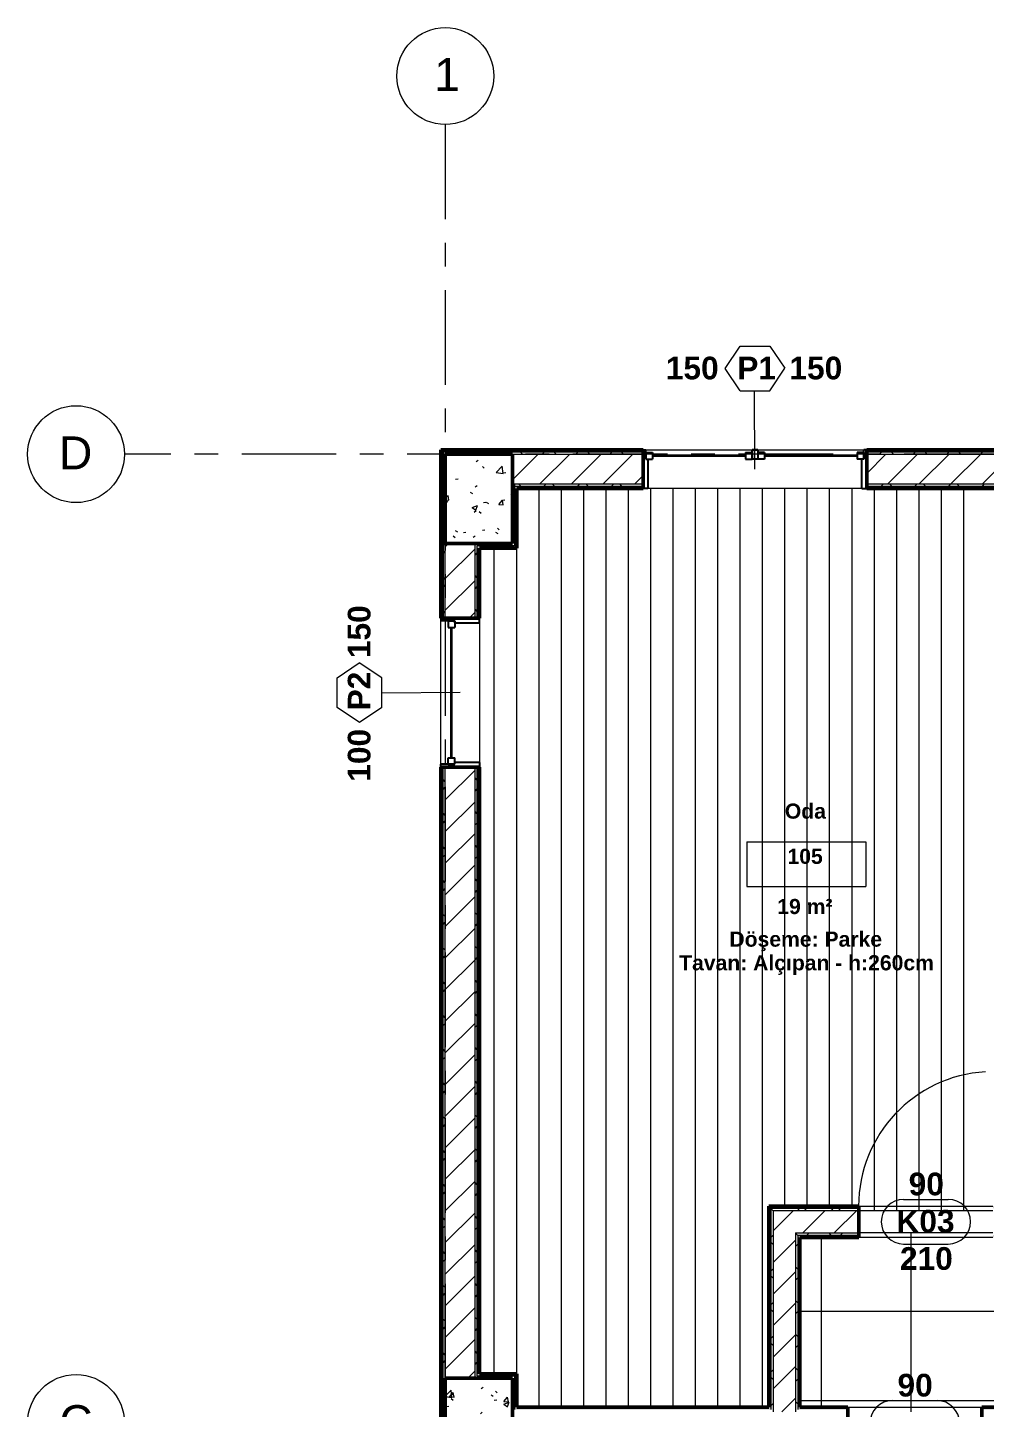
# Model space of a CAD drawing. Header units: centimetres. Extents: x -1798 to 30, y -905 to 1164.
# Drawn here: x -1798 to -1156, y 238 to 1164 of the extents above; entities that cross this region are included whole.
import ezdxf

# ---------------------------------------------------------------- set-up
doc = ezdxf.new("R2010")
doc.units = ezdxf.units.CM
doc.linetypes.add('Grid Line', pattern=[2.2225, 1.27, -0.3175, 0.3175, -0.3175])
for name, color, linetype, lineweight in [('A-AREA-IDEN', 2, 'Continuous', 9), ('A-DOOR', 31, 'Continuous', 18), ('A-DOOR-IDEN', 31, 'Continuous', 18), ('A-FLOR', 192, 'Continuous', 18), ('A-FLOR-PATT', 8, 'Continuous', 18), ('A-GLAZ', 151, 'Continuous', 18), ('A-GLAZ-IDEN', 152, 'Continuous', 18), ('A-WALL', 113, 'Continuous', 18), ('A-WALL-PATT', 111, 'Continuous', 50), ('S-COLS', 52, 'Continuous', 18), ('S-GRID', 1, 'Continuous', 9), ('S-GRID-IDEN', 1, 'Continuous', 9)]:
    doc.layers.add(name, color=color, linetype=linetype, lineweight=lineweight)
doc.styles.add('Arial', font='arial.ttf', dxfattribs={"height": 22.129491})
doc.styles.add('Arial_B', font='arialbd.ttf', dxfattribs={"height": 10.147562})
doc.styles.add('Arial_B_1', font='arialbd.ttf', dxfattribs={"height": 15.221343})
pattern_1 = [(50, (0, 0), (36.4365, -3.1877), [3.81, -41.91]), (355, (0, 0), (-7.04845, 38.2117), [3.048, -33.528]), (100.451, (3.036, -0.266), (29.3886, 35.02294), [3.238, -35.618]), (46.184, (0, 10.16), (54.216, -8.4084), [5.715, -62.865]), (96.636, (4.52, 9.46), (47.4805, 49.4854), [4.857, -53.427]), (351.184, (0, 10.16), (47.481, 49.4846), [4.572, -50.292]), (21, (5.08, 7.62), (30.32265, -20.4528), [3.81, -41.91]), (326, (5.08, 7.62), (12.3607, 36.8379), [3.048, -33.528]), (71.451, (7.607, 5.916), (42.6833, 16.3839), [3.238, -35.618]), (37.5, (0, 0), (0.61807, 16.91082), [1.676, -31.445, 1.676, -32.36, -33.655]), (37.5, (0, 0), (0.61807, 16.91082), [-67.158, 1.676, -31.979]), (7.5, (0, 0), (13.36414, 20.03578), [1.676, -17.729, 1.676, -30.683, -12.827]), (7.5, (0, 0), (13.36414, 20.03578), [-51.765, 1.676, -11.151]), (327.5, (-11.328, 0), (27.11816, -1.14606), [1.676, -11.024, 1.676, -37.948, -52.578]), (327.5, (-11.328, 0), (27.11816, -1.14606), [-52.324, 1.676, -50.902]), (317.5, (-16.408, 0), (29.6258, 5.08507), [1.676, -14.834, 1.676, -24.638, -37.338]), (317.5, (-16.408, 0), (29.6258, 5.08507), [-42.824, 1.676, -35.662])]

msp = doc.modelspace()

# ---------------------------------------------------------------- hatches: boundary and pattern name
at = {"layer": 'A-GLAZ', "ltscale": 50}
h = msp.add_hatch(dxfattribs=at)
h.set_pattern_fill('FP_5', color=256, angle=180, style=0, pattern_type=2)
h.set_pattern_definition([(45, (-0.0004, 4e-05), (-35.3553, 35.3553), []), (135, (-0.0004, 4e-05), (-35.3553, -35.3553), [])])
h.paths.add_polyline_path([(-1308.25, 874.48), (-1308.25, 880.83), (-1312.06, 880.83), (-1312.06, 874.48)], flags=0)
at = {"layer": 'A-WALL-PATT', "lineweight": 5, "ltscale": 50}
for points in [[(-1520.9, 817.83), (-1519.4, 817.83), (-1519.4, 880.83), (-1520.9, 880.83), (-1520.9, 854.78)], [(-1472.9, 879.33), (-1472.9, 880.83), (-1519.4, 880.83), (-1519.4, 879.33), (-1517.9, 879.33)], [(-1299.4, 238.33), (-1299.4, 371.83), (-1300.9, 371.83), (-1300.9, 238.33)], [(-1519.4, 197.83), (-1519.4, 257.83), (-1520.9, 257.83), (-1520.9, 197.83)]]:
    msp.add_hatch(color=256, dxfattribs=at).paths.add_polyline_path(points, flags=0)
at = {"layer": 'A-WALL-PATT', "lineweight": 18, "ltscale": 50}
h = msp.add_hatch(color=256, dxfattribs=at)
h.paths.add_polyline_path([(-950.9, 879.33), (-947.9, 879.33), (-947.9, 880.83), (-967.9, 880.83), (-967.9, 879.33)], flags=0)
h.paths.add_polyline_path([(-1017.9, 879.33), (-1017.9, 880.83), (-1235.15, 880.83), (-1235.15, 879.33), (-1070.53, 879.33)], flags=0)
h.paths.add_polyline_path([(-1385.15, 879.33), (-1385.15, 880.83), (-1472.9, 880.83), (-1472.9, 879.33), (-1446.5, 879.33)], flags=0)
at = {"layer": 'A-WALL-PATT', "lineweight": 5, "ltscale": 50}
h = msp.add_hatch(color=256, dxfattribs=at)
h.paths.add_polyline_path([(-950.9, 854.83), (-950.9, 856.33), (-967.9, 856.33), (-967.9, 854.83)], flags=0)
h.paths.add_polyline_path([(-1022.4, 854.83), (-1017.9, 854.83), (-1017.9, 856.33), (-1123.9, 856.33), (-1123.9, 854.83), (-1027.48, 854.83)], flags=0)
h.paths.add_polyline_path([(-1143.4, 854.83), (-1141.9, 854.83), (-1141.9, 856.33), (-1235.15, 856.33), (-1235.15, 854.83), (-1195.85, 854.83)], flags=0)
h.paths.add_polyline_path([(-1385.15, 854.83), (-1385.15, 856.33), (-1471.4, 856.33), (-1471.4, 854.83), (-1446.5, 854.83)], flags=0)
at = {"layer": 'A-WALL-PATT', "lineweight": 18, "ltscale": 50}
for points in [[(-1469.9, 816.33), (-1469.9, 854.83), (-1471.4, 854.78), (-1471.4, 816.33)], [(-1469.9, 814.83), (-1469.9, 816.33), (-1496.4, 816.33), (-1496.4, 814.83), (-1494.9, 814.83)], [(-1279.9, 238.33), (-1279.9, 352.33), (-1281.4, 352.33), (-1281.4, 238.33)], [(-1472.9, 259.33), (-1471.4, 259.33), (-1471.4, 260.83), (-1496.4, 260.83), (-1496.4, 259.33)]]:
    msp.add_hatch(color=256, dxfattribs=at).paths.add_polyline_path(points, flags=0)
h = msp.add_hatch(color=256, dxfattribs=at)
h.paths.add_polyline_path([(-1519.4, 257.83), (-1519.4, 667.83), (-1520.9, 667.83), (-1520.9, 257.83)], flags=0)
h.paths.add_polyline_path([(-1520.9, 767.83), (-1519.4, 767.83), (-1519.4, 817.83), (-1520.9, 817.83), (-1520.9, 789.99)], flags=0)
at = {"layer": 'A-WALL-PATT', "lineweight": 5, "ltscale": 50}
h = msp.add_hatch(color=256, dxfattribs=at)
h.paths.add_polyline_path([(-1494.9, 260.83), (-1494.9, 667.83), (-1496.4, 667.83), (-1496.4, 260.83)], flags=0)
h.paths.add_polyline_path([(-1494.9, 767.83), (-1494.9, 814.83), (-1496.4, 814.83), (-1496.4, 767.83)], flags=0)
at = {"layer": 'A-WALL-PATT', "lineweight": 18, "ltscale": 50}
h = msp.add_hatch(color=256, dxfattribs=at)
h.paths.add_polyline_path([(-535.9, 371.83), (-535.9, 373.33), (-542.9, 373.33), (-542.9, 371.83)], flags=0)
h.paths.add_polyline_path([(-632.9, 371.83), (-632.9, 373.33), (-908.9, 373.33), (-908.9, 371.83), (-694.56, 371.83)], flags=0)
h.paths.add_polyline_path([(-926.9, 371.83), (-926.9, 373.33), (-935.4, 373.33), (-935.4, 371.83)], flags=0)
h.paths.add_polyline_path([(-1015.4, 371.83), (-1015.4, 373.33), (-1123.9, 373.33), (-1123.9, 371.83), (-1070.53, 371.83)], flags=0)
h.paths.add_polyline_path([(-1141.9, 371.83), (-1141.9, 373.33), (-1150.4, 373.33), (-1150.4, 371.83)], flags=0)
h.paths.add_polyline_path([(-1240.4, 371.83), (-1240.4, 373.33), (-1300.9, 373.33), (-1300.9, 371.83), (-1258.51, 371.83)], flags=0)
at = {"layer": 'A-WALL-PATT', "lineweight": 5, "ltscale": 50}
h = msp.add_hatch(color=256, dxfattribs=at)
h.paths.add_polyline_path([(-516.4, 352.33), (-516.4, 353.83), (-542.9, 353.83), (-542.9, 352.33), (-535.9, 352.33)], flags=0)
h.paths.add_polyline_path([(-632.9, 352.33), (-632.9, 353.83), (-935.4, 353.83), (-935.4, 352.33), (-694.56, 352.33)], flags=0)
h.paths.add_polyline_path([(-1015.4, 352.33), (-1015.4, 353.83), (-1150.4, 353.83), (-1150.4, 352.33), (-1070.53, 352.33)], flags=0)
h.paths.add_polyline_path([(-1258.51, 352.33), (-1240.4, 352.33), (-1240.4, 353.83), (-1281.4, 353.83), (-1281.4, 352.33), (-1279.9, 352.33)], flags=0)
at = {"layer": 'A-WALL-PATT', "lineweight": 18, "ltscale": 50}
h = msp.add_hatch(color=256, dxfattribs=at)
h.paths.add_polyline_path([(-1471.4, 196.33), (-1469.9, 196.33), (-1469.9, 218.83), (-1471.4, 218.83), (-1471.4, 197.83)], flags=0)
h.paths.add_polyline_path([(-1471.4, 236.83), (-1469.9, 236.83), (-1469.9, 260.83), (-1471.4, 260.83), (-1471.4, 239.24)], flags=0)
at = {"layer": 'A-WALL-PATT', "lineweight": 5, "ltscale": 50}
h = msp.add_hatch(color=256, dxfattribs=at)
h.paths.add_polyline_path([(-945.21, 236.83), (-943.4, 236.83), (-943.4, 238.33), (-1157.9, 238.33), (-1157.9, 236.83), (-1070.53, 236.83)], flags=0)
h.paths.add_polyline_path([(-1247.9, 236.83), (-1247.9, 238.33), (-1281.4, 238.33), (-1281.4, 236.83)], flags=0)
h.paths.add_polyline_path([(-1299.4, 236.83), (-1299.4, 238.33), (-1469.9, 238.33), (-1469.9, 236.83), (-1446.5, 236.83)], flags=0)
at = {"layer": 'S-COLS', "ltscale": 50}
h = msp.add_hatch(dxfattribs=at)
h.set_pattern_fill('FP_1', color=256, style=0, pattern_type=2)
h.set_pattern_definition(pattern_1)
h.paths.add_polyline_path([(-1472.9, 817.83), (-1472.9, 877.83), (-1517.9, 877.83), (-1517.9, 817.83)], flags=0)
h = msp.add_hatch(dxfattribs=at)
h.set_pattern_fill('FP_1', color=256, style=0, pattern_type=2)
h.set_pattern_definition(pattern_1)
h.paths.add_polyline_path([(-1472.9, 197.83), (-1472.9, 257.83), (-1517.9, 257.83), (-1517.9, 197.83)], flags=0)

# ---------------------------------------------------------------- linework, layer by layer
at = {"layer": 'A-AREA-IDEN', "ltscale": 50}
for p, q in [((-1315.68, 617.75), (-1315.68, 587.75)), ((-1315.68, 617.75), (-1235.68, 617.75)), ((-1235.68, 617.75), (-1235.68, 587.75)), ((-1315.68, 587.75), (-1235.68, 587.75))]:
    msp.add_line(p, q, dxfattribs=at)
at = {"layer": 'A-DOOR', "ltscale": 50}
msp.add_arc((-1150.4, 373.33), 90.17, 93.2424, 180, dxfattribs=at)
at = {"layer": 'A-DOOR-IDEN', "ltscale": 50}
for p, q in [((-1210.4, 377.83), (-1180.4, 377.83)), ((-1210.4, 347.83), (-1180.4, 347.83)), ((-1217.9, 242.83), (-1187.9, 242.83))]:
    msp.add_line(p, q, dxfattribs=at)
for centre, start, end in [((-1210.4, 362.83), 90, 270), ((-1180.4, 362.83), 270, 90), ((-1217.9, 227.83), 90, 270), ((-1187.9, 227.83), 270, 90)]:
    msp.add_arc(centre, 15, start, end, dxfattribs=at)
at = {"layer": 'A-FLOR', "ltscale": 50}
for p, q in [((-1240.4, 370.33), (-1150.4, 370.33)), ((-1150.4, 355.33), (-1240.4, 355.33))]:
    msp.add_line(p, q, dxfattribs=at)
at = {"layer": 'A-FLOR-PATT', "linetype": 'Continuous', "ltscale": 50}
for p, q in [((-1455, 238.33), (-1455, 854.78)), ((-1440, 238.33), (-1440, 854.78)), ((-1425, 238.33), (-1425, 854.79)), ((-1410, 238.33), (-1410, 854.79)), ((-1395, 238.33), (-1395, 854.79)), ((-1380, 238.33), (-1380, 854.79)), ((-1365, 238.33), (-1365, 854.8)), ((-1350, 238.33), (-1350, 854.8)), ((-1335, 238.33), (-1335, 854.8)), ((-1320, 238.33), (-1320, 854.8)), ((-1305, 238.33), (-1305, 854.8)), ((-1290, 373.33), (-1290, 854.81)), ((-1275, 373.33), (-1275, 854.81)), ((-1260, 373.33), (-1260, 854.81)), ((-1245, 373.33), (-1245, 854.81)), ((-1230, 370.33), (-1230, 854.82)), ((-1215, 370.33), (-1215, 854.82)), ((-1200, 370.33), (-1200, 854.82)), ((-1185, 370.33), (-1185, 854.82)), ((-1170, 370.33), (-1170, 854.83)), ((-1485, 260.83), (-1485, 814.83)), ((-1470, 260.83), (-1470, 814.83)), ((-1265.4, 238.33), (-1265.4, 352.33)), ((-1205.4, 235.33), (-1205.4, 355.33)), ((-1279.9, 302.83), (-290.9, 302.83)), ((-1279.9, 242.83), (-943.4, 242.83))]:
    msp.add_line(p, q, dxfattribs=at)
at = {"layer": 'A-GLAZ', "lineweight": 25, "ltscale": 50}
for p, q in [((-1385.15, 880.83), (-1383.25, 880.83)), ((-1383.25, 874.48), (-1383.25, 880.83)), ((-1312.06, 880.83), (-1312.06, 874.48)), ((-1308.25, 880.83), (-1312.06, 880.83)), ((-1312.06, 880.83), (-1308.25, 880.83)), ((-1312.06, 874.48), (-1312.06, 880.83)), ((-1308.25, 880.83), (-1308.25, 874.48)), ((-1308.25, 880.83), (-1308.25, 874.48)), ((-1237.06, 874.48), (-1237.06, 880.83)), ((-1235.15, 880.83), (-1237.06, 880.83)), ((-1383.25, 878.93), (-1383.25, 874.48)), ((-1383.25, 878.93), (-1378.8, 878.93)), ((-1383.25, 874.48), (-1378.8, 874.48)), ((-1381.98, 874.48), (-1381.98, 854.83)), ((-1378.8, 878.93), (-1378.8, 874.48)), ((-1316.5, 878.93), (-1316.5, 874.48)), ((-1316.5, 878.93), (-1312.06, 878.93)), ((-1316.5, 874.48), (-1312.06, 874.48)), ((-1312.06, 878.93), (-1312.06, 874.48)), ((-1308.25, 874.48), (-1312.06, 874.48)), ((-1308.25, 874.48), (-1312.06, 874.48)), ((-1308.25, 878.93), (-1308.25, 874.48)), ((-1303.8, 878.93), (-1308.25, 878.93)), ((-1303.8, 874.48), (-1308.25, 874.48)), ((-1303.8, 878.93), (-1303.8, 874.48)), ((-1241.5, 878.93), (-1241.5, 874.48)), ((-1237.06, 878.93), (-1241.5, 878.93)), ((-1237.06, 874.48), (-1241.5, 874.48)), ((-1238.33, 854.83), (-1238.33, 874.48)), ((-1237.06, 874.48), (-1238.33, 874.48)), ((-1237.06, 878.93), (-1237.06, 874.48)), ((-1381.98, 854.83), (-1385.15, 854.83)), ((-1238.33, 854.83), (-1235.15, 854.83)), ((-1520.9, 767.83), (-1520.9, 765.92)), ((-1511.46, 765.92), (-1520.9, 765.92)), ((-1515.9, 765.92), (-1511.46, 765.92)), ((-1515.9, 765.92), (-1515.9, 761.48)), ((-1515.9, 761.48), (-1511.46, 761.48)), ((-1511.46, 765.92), (-1511.46, 761.48)), ((-1511.46, 764.65), (-1511.46, 765.92)), ((-1511.46, 764.65), (-1494.9, 764.65)), ((-1494.9, 764.65), (-1494.9, 767.83)), ((-1511.46, 669.73), (-1520.9, 669.73)), ((-1520.9, 667.83), (-1520.9, 669.73)), ((-1515.9, 674.18), (-1511.46, 674.18)), ((-1515.9, 669.73), (-1515.9, 674.18)), ((-1515.9, 669.73), (-1511.46, 669.73)), ((-1511.46, 669.73), (-1511.46, 674.18)), ((-1494.9, 671), (-1511.46, 671)), ((-1511.46, 669.73), (-1511.46, 671)), ((-1494.9, 671), (-1494.9, 667.83))]:
    msp.add_line(p, q, dxfattribs=at)
at = {"layer": 'A-GLAZ', "lineweight": 35, "ltscale": 50}
for p, q in [((-1316.5, 876.71), (-1378.8, 876.71)), ((-1241.5, 876.71), (-1303.8, 876.71)), ((-1513.68, 674.18), (-1513.68, 761.48))]:
    msp.add_line(p, q, dxfattribs=at)
at = {"layer": 'A-GLAZ-IDEN', "ltscale": 50}
for p, q in [((-1330.15, 935.33), (-1320.15, 950.33)), ((-1320.15, 950.33), (-1300.15, 950.33)), ((-1300.15, 950.33), (-1290.15, 935.58)), ((-1320.15, 920.33), (-1330.15, 935.33)), ((-1300.15, 920.33), (-1290.15, 935.58)), ((-1320.15, 920.33), (-1300.15, 920.33)), ((-1310.15, 867.83), (-1310.42, 920.33)), ((-1590.4, 727.83), (-1575.65, 737.83)), ((-1560.4, 727.83), (-1575.65, 737.83)), ((-1590.4, 707.83), (-1590.4, 727.83)), ((-1560.4, 707.83), (-1560.4, 727.83)), ((-1507.9, 717.83), (-1560.4, 717.56)), ((-1575.4, 697.83), (-1590.4, 707.83)), ((-1560.4, 707.83), (-1575.4, 697.83))]:
    msp.add_line(p, q, dxfattribs=at)
at = {"layer": 'A-WALL', "lineweight": 50, "ltscale": 50}
for p, q in [((-1385.15, 880.83), (-1520.9, 880.83)), ((-1520.9, 880.83), (-1520.9, 767.83)), ((-1385.15, 854.83), (-1385.15, 880.83)), ((-1017.9, 880.83), (-1235.15, 880.83)), ((-1235.15, 880.83), (-1235.15, 854.83)), ((-1517.9, 817.83), (-1517.9, 877.83)), ((-1517.9, 877.83), (-1472.9, 877.83)), ((-1472.9, 877.83), (-1472.9, 817.83)), ((-1469.9, 854.83), (-1385.15, 854.83)), ((-1469.9, 814.83), (-1469.9, 854.83)), ((-1235.15, 854.83), (-1143.4, 854.83)), ((-1472.9, 817.83), (-1517.9, 817.83)), ((-1494.9, 767.83), (-1494.9, 814.83)), ((-1494.9, 814.83), (-1469.9, 814.83)), ((-1520.9, 767.83), (-1494.9, 767.83)), ((-1520.9, 667.83), (-1520.9, -375.17)), ((-1494.9, 667.83), (-1520.9, 667.83)), ((-1494.9, 260.83), (-1494.9, 667.83)), ((-1240.4, 373.33), (-1300.9, 373.33)), ((-1300.9, 373.33), (-1300.9, 238.33)), ((-1240.4, 352.33), (-1240.4, 373.33)), ((-1279.9, 352.33), (-1240.4, 352.33)), ((-1279.9, 238.33), (-1279.9, 352.33)), ((-1469.9, 260.83), (-1494.9, 260.83)), ((-1469.9, 238.33), (-1469.9, 260.83)), ((-1517.9, 197.83), (-1517.9, 257.83)), ((-1517.9, 257.83), (-1472.9, 257.83)), ((-1472.9, 257.83), (-1472.9, 197.83)), ((-1300.9, 238.33), (-1469.9, 238.33)), ((-1247.9, 238.33), (-1279.9, 238.33)), ((-1247.9, 217.33), (-1247.9, 238.33)), ((-943.4, 238.33), (-1157.9, 238.33)), ((-1157.9, 238.33), (-1157.9, 217.33))]:
    msp.add_line(p, q, dxfattribs=at)
at = {"layer": 'A-WALL', "ltscale": 50}
for p, q in [((-1385.15, 880.83), (-1312.06, 880.83)), ((-1308.25, 880.83), (-1235.15, 880.83)), ((-1519.4, 879.33), (-1385.15, 879.33)), ((-1519.4, 879.33), (-1519.4, 767.83)), ((-1472.9, 877.83), (-1385.15, 877.83)), ((-1235.15, 879.33), (-1017.9, 879.33)), ((-1235.15, 877.83), (-1017.9, 877.83)), ((-1472.9, 857.83), (-1385.15, 857.83)), ((-1471.4, 857.83), (-1471.4, 816.33)), ((-1471.4, 856.33), (-1385.15, 856.33)), ((-1235.15, 854.83), (-1385.15, 854.83)), ((-1235.15, 857.83), (-1140.4, 857.83)), ((-1235.15, 856.33), (-1141.9, 856.33)), ((-1517.9, 767.83), (-1517.9, 817.83)), ((-1497.9, 767.83), (-1497.9, 817.83)), ((-1496.4, 767.83), (-1496.4, 816.33)), ((-1471.4, 816.33), (-1496.4, 816.33)), ((-1520.9, 667.83), (-1520.9, 767.83)), ((-1494.9, 767.83), (-1494.9, 667.83)), ((-1519.4, -372.17), (-1519.4, 667.83)), ((-1517.9, 257.83), (-1517.9, 667.83)), ((-1497.9, 257.83), (-1497.9, 667.83)), ((-1496.4, 259.33), (-1496.4, 667.83)), ((-1299.4, 371.83), (-1240.4, 371.83)), ((-1299.4, 371.83), (-1299.4, 236.83)), ((-1240.4, 373.33), (-1150.4, 373.33)), ((-1297.9, 370.33), (-1240.4, 370.33)), ((-1297.9, 370.33), (-1297.9, 235.33)), ((-1282.9, 355.33), (-1240.4, 355.33)), ((-1282.9, 355.33), (-1282.9, 235.33)), ((-1281.4, 353.83), (-1240.4, 353.83)), ((-1281.4, 353.83), (-1281.4, 236.83)), ((-1150.4, 352.33), (-1240.4, 352.33)), ((-1496.4, 259.33), (-1471.4, 259.33)), ((-1471.4, 259.33), (-1471.4, 236.83)), ((-1247.9, 238.33), (-1157.9, 238.33))]:
    msp.add_line(p, q, dxfattribs=at)
at = {"layer": 'A-WALL-PATT', "linetype": 'Continuous', "lineweight": 18, "ltscale": 50}
for p, q in [((-1519.4, 879.1), (-1519.18, 879.33)), ((-1511.4, 877.83), (-1512.9, 879.33)), ((-1498.05, 877.83), (-1496.55, 879.33)), ((-1488.77, 877.83), (-1490.27, 879.33)), ((-1475.42, 877.83), (-1473.92, 879.33)), ((-1472.9, 860.55), (-1455.62, 877.83)), ((-1466.14, 877.83), (-1467.64, 879.33)), ((-1454.41, 857.83), (-1434.41, 877.83)), ((-1452.79, 877.83), (-1451.29, 879.33)), ((-1443.51, 877.83), (-1445.01, 879.33)), ((-1433.2, 857.83), (-1413.2, 877.83)), ((-1430.17, 877.83), (-1428.67, 879.33)), ((-1420.89, 877.83), (-1422.39, 879.33)), ((-1411.98, 857.83), (-1391.98, 877.83)), ((-1407.54, 877.83), (-1406.04, 879.33)), ((-1398.26, 877.83), (-1399.76, 879.33)), ((-1235.15, 864.95), (-1222.28, 877.83)), ((-1226.52, 877.83), (-1225.02, 879.33)), ((-1221.06, 857.83), (-1201.06, 877.83)), ((-1217.24, 877.83), (-1218.74, 879.33)), ((-1203.89, 877.83), (-1202.39, 879.33)), ((-1199.85, 857.83), (-1179.85, 877.83)), ((-1194.61, 877.83), (-1196.11, 879.33)), ((-1181.27, 877.83), (-1179.77, 879.33)), ((-1178.64, 857.83), (-1158.64, 877.83)), ((-1171.99, 877.83), (-1173.49, 879.33)), ((-1158.64, 877.83), (-1157.14, 879.33)), ((-1157.43, 857.83), (-1137.43, 877.83)), ((-1517.9, 861.71), (-1519.4, 863.21)), ((-1390.77, 857.83), (-1385.15, 863.45)), ((-1519.4, 856.47), (-1517.9, 857.97)), ((-1472.9, 857.72), (-1472.79, 857.83)), ((-1467.27, 856.33), (-1468.77, 857.83)), ((-1451.67, 856.33), (-1450.17, 857.83)), ((-1444.64, 856.33), (-1446.14, 857.83)), ((-1429.04, 856.33), (-1427.54, 857.83)), ((-1422.01, 856.33), (-1423.51, 857.83)), ((-1406.41, 856.33), (-1404.91, 857.83)), ((-1399.39, 856.33), (-1400.89, 857.83)), ((-1225.39, 856.33), (-1223.89, 857.83)), ((-1218.37, 856.33), (-1219.87, 857.83)), ((-1202.77, 856.33), (-1201.27, 857.83)), ((-1195.74, 856.33), (-1197.24, 857.83)), ((-1180.14, 856.33), (-1178.64, 857.83)), ((-1173.11, 856.33), (-1174.61, 857.83)), ((-1157.51, 856.33), (-1156.01, 857.83)), ((-1517.9, 839.08), (-1519.4, 840.58)), ((-1519.4, 833.85), (-1517.9, 835.35)), ((-1471.4, 837.84), (-1472.9, 839.34)), ((-1472.9, 835.09), (-1471.4, 836.59)), ((-1519.28, 817.83), (-1519.4, 817.95)), ((-1517.9, 816.45), (-1519.28, 817.83)), ((-1517.9, 815.55), (-1515.62, 817.83)), ((-1495.15, 816.33), (-1496.65, 817.83)), ((-1491.67, 816.33), (-1490.17, 817.83)), ((-1472.52, 816.33), (-1474.02, 817.83)), ((-1519.4, 811.22), (-1517.9, 812.72)), ((-1517.9, 794.33), (-1497.9, 814.33)), ((-1497.9, 810.09), (-1496.4, 811.59)), ((-1517.9, 793.83), (-1519.4, 795.33)), ((-1519.4, 788.59), (-1517.9, 790.09)), ((-1517.9, 773.12), (-1497.9, 793.12)), ((-1496.4, 794.95), (-1497.9, 796.45)), ((-1497.9, 787.46), (-1496.4, 788.96)), ((-1517.9, 771.2), (-1519.4, 772.7)), ((-1501.98, 767.83), (-1497.9, 771.91)), ((-1496.4, 772.33), (-1497.9, 773.83)), ((-1517.9, 667.06), (-1517.13, 667.83)), ((-1517.9, 658.06), (-1519.4, 659.56)), ((-1517.9, 645.84), (-1497.9, 665.84)), ((-1496.4, 659.19), (-1497.9, 660.69)), ((-1519.4, 652.83), (-1517.9, 654.33)), ((-1497.9, 651.7), (-1496.4, 653.2)), ((-1517.9, 624.63), (-1497.9, 644.63)), ((-1517.9, 635.44), (-1519.4, 636.94)), ((-1519.4, 630.2), (-1517.9, 631.7)), ((-1496.4, 636.56), (-1497.9, 638.06)), ((-1497.9, 629.07), (-1496.4, 630.57)), ((-1517.9, 603.42), (-1497.9, 623.42)), ((-1517.9, 612.81), (-1519.4, 614.31)), ((-1496.4, 613.94), (-1497.9, 615.44)), ((-1519.4, 607.57), (-1517.9, 609.07)), ((-1517.9, 582.2), (-1497.9, 602.2)), ((-1497.9, 606.44), (-1496.4, 607.94)), ((-1517.9, 590.18), (-1519.4, 591.68)), ((-1519.4, 584.94), (-1517.9, 586.44)), ((-1496.4, 591.31), (-1497.9, 592.81)), ((-1497.9, 583.82), (-1496.4, 585.32)), ((-1517.9, 560.99), (-1497.9, 580.99)), ((-1517.9, 567.55), (-1519.4, 569.05)), ((-1496.4, 568.68), (-1497.9, 570.18)), ((-1519.4, 562.32), (-1517.9, 563.82)), ((-1517.9, 539.78), (-1497.9, 559.78)), ((-1497.9, 561.19), (-1496.4, 562.69)), ((-1496.4, 546.05), (-1497.9, 547.55)), ((-1517.9, 544.93), (-1519.4, 546.43)), ((-1519.4, 539.69), (-1517.9, 541.19)), ((-1517.9, 518.56), (-1497.9, 538.56)), ((-1497.9, 538.56), (-1496.4, 540.06)), ((-1517.9, 522.3), (-1519.4, 523.8)), ((-1496.4, 523.43), (-1497.9, 524.93)), ((-1519.4, 517.06), (-1517.9, 518.56)), ((-1517.9, 497.35), (-1497.9, 517.35)), ((-1497.9, 515.94), (-1496.4, 517.44)), ((-1517.9, 499.67), (-1519.4, 501.17)), ((-1496.4, 500.8), (-1497.9, 502.3)), ((-1519.4, 494.44), (-1517.9, 495.94)), ((-1517.9, 476.14), (-1497.9, 496.14)), ((-1497.9, 493.31), (-1496.4, 494.81)), ((-1517.9, 477.04), (-1519.4, 478.54)), ((-1519.4, 471.81), (-1517.9, 473.31)), ((-1517.9, 454.92), (-1497.9, 474.92)), ((-1496.4, 478.17), (-1497.9, 479.67)), ((-1497.9, 470.68), (-1496.4, 472.18)), ((-1517.9, 454.42), (-1519.4, 455.92)), ((-1496.4, 455.54), (-1497.9, 457.04)), ((-1519.4, 449.18), (-1517.9, 450.68)), ((-1517.9, 433.71), (-1497.9, 453.71)), ((-1497.9, 448.05), (-1496.4, 449.55)), ((-1517.9, 431.79), (-1519.4, 433.29)), ((-1519.4, 426.55), (-1517.9, 428.05)), ((-1517.9, 412.5), (-1497.9, 432.5)), ((-1496.4, 432.92), (-1497.9, 434.42)), ((-1497.9, 425.43), (-1496.4, 426.93)), ((-1517.9, 409.16), (-1519.4, 410.66)), ((-1517.9, 391.28), (-1497.9, 411.28)), ((-1496.4, 410.29), (-1497.9, 411.79)), ((-1519.4, 403.93), (-1517.9, 405.43)), ((-1497.9, 402.8), (-1496.4, 404.3)), ((-1517.9, 370.07), (-1497.9, 390.07)), ((-1496.4, 387.66), (-1497.9, 389.16)), ((-1517.9, 386.53), (-1519.4, 388.03)), ((-1519.4, 381.3), (-1517.9, 382.8)), ((-1497.9, 380.17), (-1496.4, 381.67)), ((-1298.05, 370.33), (-1299.4, 371.68)), ((-1281.47, 370.33), (-1279.97, 371.83)), ((-1275.43, 370.33), (-1276.93, 371.83)), ((-1258.84, 370.33), (-1257.34, 371.83)), ((-1252.8, 370.33), (-1254.3, 371.83)), ((-1517.9, 363.91), (-1519.4, 365.41)), ((-1517.9, 348.86), (-1497.9, 368.86)), ((-1496.4, 365.03), (-1497.9, 366.53)), ((-1297.9, 370.18), (-1298.05, 370.33)), ((-1297.9, 356.73), (-1284.3, 370.33)), ((-1278.09, 355.33), (-1263.09, 370.33)), ((-1256.87, 355.33), (-1241.87, 370.33)), ((-1519.4, 358.67), (-1517.9, 360.17)), ((-1497.9, 357.54), (-1496.4, 359.04)), ((-1299.4, 352.4), (-1297.9, 353.9)), ((-1281.55, 353.83), (-1282.9, 355.18)), ((-1281.4, 353.68), (-1281.55, 353.83)), ((-1275.34, 353.83), (-1273.84, 355.33)), ((-1258.93, 353.83), (-1260.43, 355.33)), ((-1252.72, 353.83), (-1251.22, 355.33)), ((-1517.9, 327.64), (-1497.9, 347.64)), ((-1496.4, 342.41), (-1497.9, 343.91)), ((-1297.9, 347.55), (-1299.4, 349.05)), ((-1297.9, 335.51), (-1282.9, 350.51)), ((-1282.9, 346.27), (-1281.4, 347.77)), ((-1517.9, 341.28), (-1519.4, 342.78)), ((-1519.4, 336.04), (-1517.9, 337.54)), ((-1497.9, 334.92), (-1496.4, 336.42)), ((-1517.9, 306.43), (-1497.9, 326.43)), ((-1299.4, 329.77), (-1297.9, 331.27)), ((-1297.9, 324.93), (-1299.4, 326.43)), ((-1297.9, 314.3), (-1282.9, 329.3)), ((-1281.4, 331.05), (-1282.9, 332.55)), ((-1282.9, 323.64), (-1281.4, 325.14)), ((-1517.9, 318.65), (-1519.4, 320.15)), ((-1496.4, 319.78), (-1497.9, 321.28)), ((-1519.4, 313.42), (-1517.9, 314.92)), ((-1497.9, 312.29), (-1496.4, 313.79)), ((-1299.4, 307.14), (-1297.9, 308.64)), ((-1297.9, 293.09), (-1282.9, 308.09)), ((-1281.4, 308.43), (-1282.9, 309.93)), ((-1517.9, 296.02), (-1519.4, 297.52)), ((-1517.9, 285.22), (-1497.9, 305.22)), ((-1496.4, 297.15), (-1497.9, 298.65)), ((-1297.9, 302.3), (-1299.4, 303.8)), ((-1282.9, 301.01), (-1281.4, 302.51)), ((-1519.4, 290.79), (-1517.9, 292.29)), ((-1497.9, 289.66), (-1496.4, 291.16)), ((-1281.4, 285.8), (-1282.9, 287.3)), ((-1517.9, 264), (-1497.9, 284)), ((-1299.4, 284.51), (-1297.9, 286.01)), ((-1297.9, 279.67), (-1299.4, 281.17)), ((-1297.9, 271.87), (-1282.9, 286.87)), ((-1282.9, 278.39), (-1281.4, 279.89)), ((-1517.9, 273.4), (-1519.4, 274.9)), ((-1519.4, 268.16), (-1517.9, 269.66)), ((-1496.4, 274.52), (-1497.9, 276.02)), ((-1502.87, 257.83), (-1497.9, 262.79)), ((-1497.9, 267.03), (-1496.4, 268.53)), ((-1299.4, 261.89), (-1297.9, 263.39)), ((-1297.9, 250.66), (-1282.9, 265.66)), ((-1281.4, 263.17), (-1282.9, 264.67)), ((-1517.9, 250.77), (-1519.4, 252.27)), ((-1484.48, 257.83), (-1482.98, 259.33)), ((-1479.71, 257.83), (-1481.21, 259.33)), ((-1471.4, 249.52), (-1472.9, 251.02)), ((-1297.9, 257.04), (-1299.4, 258.54)), ((-1282.9, 255.76), (-1281.4, 257.26)), ((-1519.4, 245.53), (-1517.9, 247.03)), ((-1472.9, 246.78), (-1471.4, 248.28)), ((-1292.02, 235.33), (-1282.9, 244.45)), ((-1281.4, 240.54), (-1282.9, 242.04)), ((-1299.4, 239.26), (-1297.9, 240.76))]:
    msp.add_line(p, q, dxfattribs=at)
at = {"layer": 'S-COLS', "color": 254, "lineweight": 50, "ltscale": 50}
for p, q in [((-1517.9, 877.83), (-1517.9, 817.83)), ((-1472.9, 877.83), (-1517.9, 877.83)), ((-1472.9, 817.83), (-1472.9, 877.83)), ((-1517.9, 817.83), (-1472.9, 817.83)), ((-1517.9, 257.83), (-1517.9, 197.83)), ((-1472.9, 257.83), (-1517.9, 257.83)), ((-1472.9, 197.83), (-1472.9, 257.83))]:
    msp.add_line(p, q, dxfattribs=at)
at = {"layer": 'S-GRID', "linetype": 'Grid Line', "ltscale": 50}
for p, q in [((-1517.9, 1099.03), (-1517.9, -840.42)), ((-35.27, 877.83), (-1733.15, 877.83))]:
    msp.add_line(p, q, dxfattribs=at)
at = {"layer": 'S-GRID-IDEN', "ltscale": 50}
for centre in [(-1517.9, 1131.53), (-1765.65, 877.83), (-1765.65, 227.83)]:
    msp.add_circle(centre, 32.5, dxfattribs=at)

# ---------------------------------------------------------------- texts
at = {"layer": 'A-AREA-IDEN', "ltscale": 50, "style": 'Arial_B'}
for s, height, p in [('Oda', 10.148, (-1290.06, 633.27)), ('105', 10.148, (-1288.28, 602.92)), ('19 m²', 10.148, (-1295.11, 569.26)), ('Döşeme: Parke', 10.1476, (-1327.27, 547.37)), ('Tavan: Alçıpan - h:260cm', 10.1476, (-1360.97, 531.5))]:
    msp.add_text(s, height=height, dxfattribs=at).set_placement(p)
at = {"layer": 'A-DOOR-IDEN', "ltscale": 50, "style": 'Arial_B_1'}
for s, p in [('90', (-1206.99, 380.55)), ('K03', (-1215.19, 355.55)), ('210', (-1212.83, 330.55)), ('90', (-1214.49, 245.55))]:
    msp.add_text(s, height=15.221, dxfattribs=at).set_placement(p)
at = {"layer": 'A-GLAZ-IDEN', "ltscale": 50, "style": 'Arial_B_1'}
for s, p in [('150', (-1369.94, 928.02)), ('P1', (-1321.99, 928.02)), ('150', (-1287.02, 928.02))]:
    msp.add_text(s, height=15.221, dxfattribs=at).set_placement(p)
for s, p in [('150', (-1568.1, 740.97)), ('P2', (-1568.1, 705.87)), ('100', (-1568.1, 658.05))]:
    msp.add_text(s, height=15.221, rotation=90, dxfattribs=at).set_placement(p)
at = {"layer": 'S-GRID-IDEN', "ltscale": 50, "style": 'Arial'}
for s, p in [('1', (-1525.34, 1121.45)), ('D', (-1777.06, 867.61)), ('C', (-1776.85, 217.61))]:
    msp.add_text(s, height=22.13, dxfattribs=at).set_placement(p)

doc.saveas('drawing.dxf')
